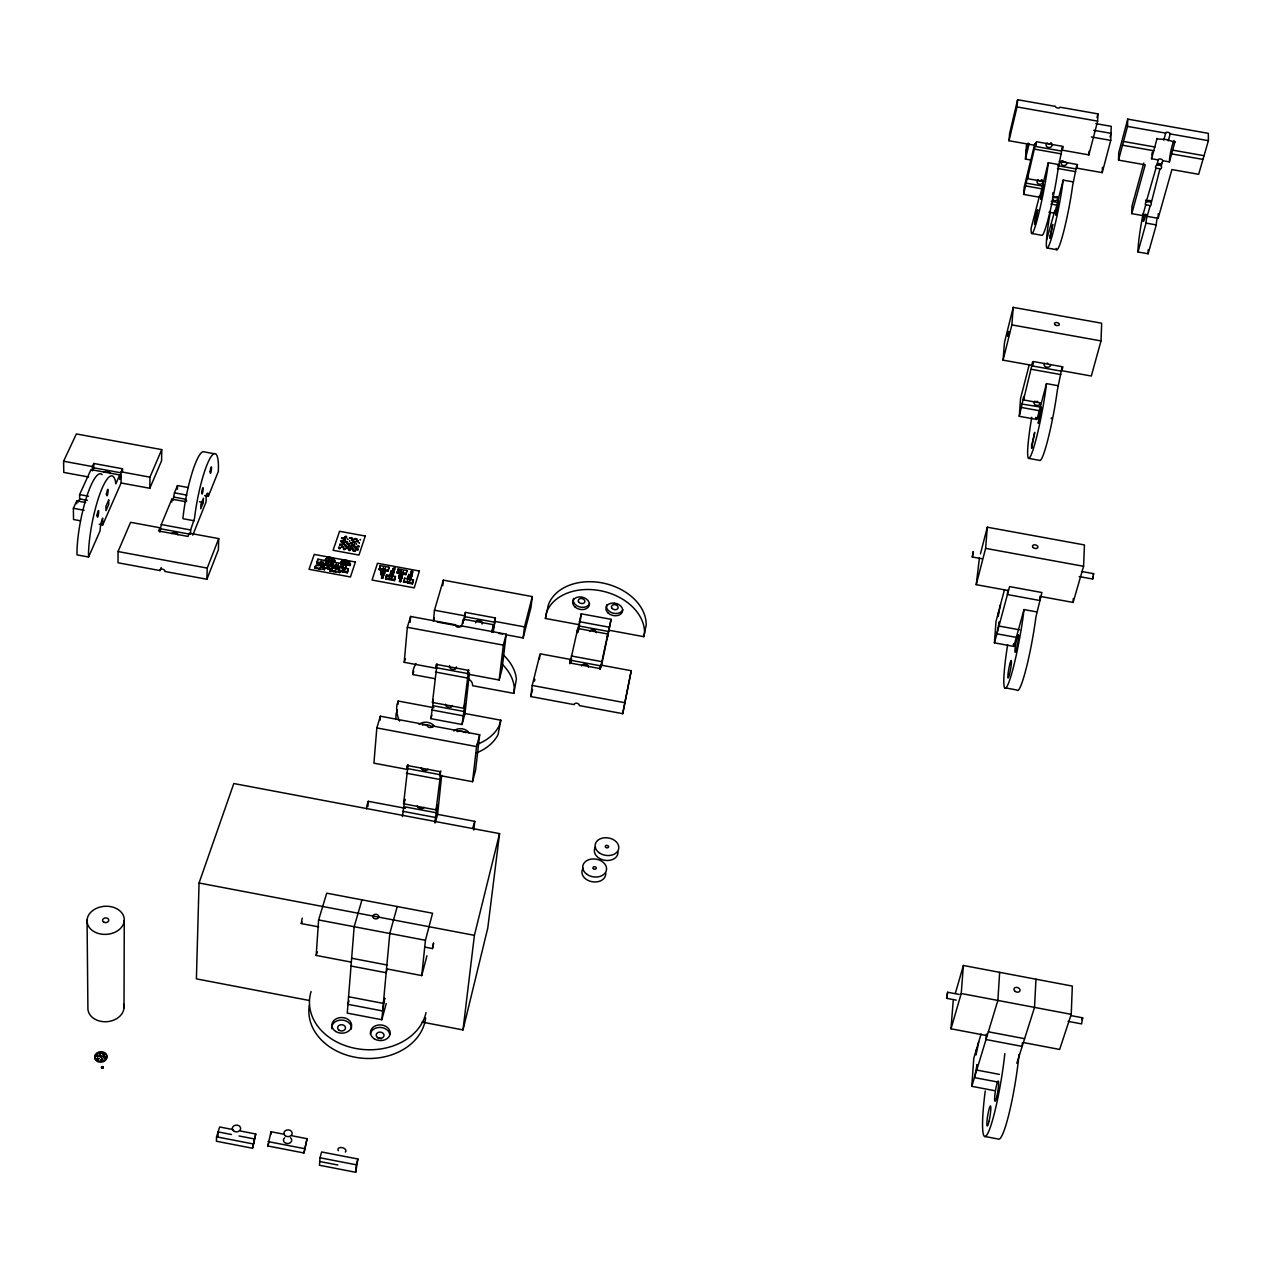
<?xml version="1.0" encoding="UTF-8"?>
<svg xmlns="http://www.w3.org/2000/svg" width="1272" height="1272" viewBox="0 0 1272 1272"><rect width="100%" height="100%" fill="white"/><g stroke="black" fill="none" stroke-linecap="round" stroke-linejoin="round"><path stroke-width="1.5" d="M118.042 551.555L118.026 562.78L159.97 570.572A2.544 1.813 20.9 0 1 162.466 569.156A2.544 1.813 20.9 0 1 164.915 571.478L206.923 579.269L218.387 549.774L218.736 538.613L189.321 533.175L188.018 536.418L158.587 530.965L159.938 527.753L130.571 522.315L118.042 551.555L207.225 568.091L218.736 538.613M78.228 502.09L79.659 498.926L79.611 494.57L90.948 469.622L119.775 474.933L119.759 479.274L121.126 476.189M99.216 524.255L102.698 524.907L121.11 482.994L121.126 471.848L122.494 468.764L93.746 463.469L92.347 466.538L92.379 470.894L93.778 467.81L93.746 463.469M122.494 471.658L122.494 468.764M124.004 1007.79L124.259 920.483A18.635 14.056 -3.6 0 0 97.117 908.049A18.635 14.056 -3.6 0 0 95.591 932.424A18.635 14.056 -3.6 0 0 124.259 920.483M401.332 573.243L400.521 578.076L401.364 572.972M410.506 575.818L410.935 574.054M401.634 573.879L402.715 574.244L400.648 581.702L399.503 581.495L400.394 576.216L400.632 577.329M121.11 482.994L149.826 488.273L149.937 477.143L161.735 449.62L76.368 433.943L63.6 461.243L63.775 472.421L88.611 477M1143.83 163.023L1131.969 206.207L1131.778 213.632L1142.765 215.588A2.242 1.224 14 0 1 1144.991 214.73A2.242 1.224 14 0 1 1147.153 216.367L1158.14 218.323L1158.204 213.76M159.938 527.753L159.875 532.109L161.274 524.541L171.847 499.117L186.046 501.725M161.735 449.62L161.592 460.718L149.826 488.273M171.799 502.011L171.847 499.117M173.071 500.309L174.455 492.836L177.476 485.57L188.065 487.51M177.412 489.275L177.476 485.57M204.633 495.603L208.354 496.287L218.339 471.419L218.466 465.727A49.195 8.777 -79.3 0 0 208.226 461.959A49.195 8.777 -79.3 0 0 194.536 518.26L190.625 529.963L190.514 534.304L161.21 528.882M314.613 568.25L314.629 567.869A5.024 3.641 18.4 0 1 319.574 565.436A5.024 3.641 18.4 0 1 324.36 569.458L314.613 568.25L314.884 567.105A5.024 3.641 18.4 0 1 319.829 564.673A5.024 3.641 18.4 0 1 324.614 568.695L324.344 570.047M203.313 502.52L203.425 498.179L200.897 504.475L200.785 508.8L203.313 502.52L199.45 501.804M323.724 566.628L324.281 564.275L333.089 565.913L332.58 568.314M1131.778 213.632L1145.213 164.835L1118.517 160.113L1118.74 152.783L1127.739 119.123L1208.321 133.337L1208.4 140.667L1204.043 155.693L1172.705 150.144L1174.978 141.542M206.923 579.269L207.225 568.091M422.129 1022.084L462.992 1029.923L487.764 928.083L499.562 833.621L233.81 783.536L199.052 882.991L196.397 978.868L309.255 1000.476M329.909 571.08L329.909 570.699A5.024 3.641 18.1 0 1 334.87 568.266A5.024 3.641 18.1 0 1 339.656 572.289L329.909 571.08L330.179 569.936A5.024 3.641 18.1 0 1 335.124 567.503A5.024 3.641 18.1 0 1 339.91 571.525L339.64 572.877M1157.043 138.378L1154.801 146.996L1123.51 141.462L1127.533 126.405L1127.739 119.123M1143.146 213.744A44.695 5.279 -78.8 0 0 1138.106 247.849L1137.979 251.967L1148.123 253.78L1148.234 249.662M1151.605 157.458L1151.558 158.746L1158.251 159.922A2.274 1.304 14.1 0 1 1159.937 158.936L1161.098 159.143A2.274 1.304 14.1 0 1 1162.703 160.717L1169.397 161.894L1169.429 160.622A12.164 1.479 -78.6 0 1 1174.024 140.572M1056.221 248.438A42.755 3.864 -79 0 0 1063.424 232.553A42.755 3.864 -79 0 0 1072.63 185.585L1076.748 165.36L1076.605 168.111L1102.22 172.642L1110.742 140.381L1111.235 126.341L1095.844 123.638M232.951 1129.568L219.659 1126.992L216.558 1136.85L216.399 1141.238L252.54 1148.25L255.751 1133.988L240.551 1131.047M217.957 1136.309L218.116 1131.921L231.425 1134.497M1101.011 340.912L1101.663 323.215L1013.212 307.363L1004.467 342.486L1003.067 360.135L1032.451 365.43L1033.452 361.55L1062.899 366.845L1061.866 370.724L1091.312 376.019L1101.011 340.912L1011.876 324.901L1013.212 307.363M1102.22 172.642L1102.427 167.332M1023.388 1042.547L1059.64 1049.448L1071.231 1014.341L1072.328 986.086L963.381 965.48L955.352 993.353M1040.782 596.504L1073.123 602.435L1083.585 566.294L1084.444 544.941L987.311 527.212L980.442 553.877M1158.14 218.323L1171.909 169.558L1198.653 174.296L1204.043 155.693M1097.641 121.142L1097.943 113.876L1059.989 107.198A2.274 1.193 12.5 0 1 1057.684 107.993A2.274 1.193 12.5 0 1 1055.522 106.403L1017.616 99.725L1009.618 133.496L1009.014 140.747L1035.615 145.453L1036.521 141.733L1063.169 146.439L1062.231 150.16L1088.88 154.882L1097.641 121.142L1017.028 106.928L1017.616 99.725M1073.123 602.435L1073.282 598.54M1088.88 154.882L1089.055 151.225M252.54 1148.25L255.751 1133.988M382.665 574.181L383.731 574.451L383.492 575.723L382.649 578.378L381.505 578.172C384.764 572.177 380.328 573.481 383.683 575.119C389.137 568.234 379.565 566.453 380.741 574.578L382.22 574.674L383.556 570.524M383.111 568.663L383.89 570.397M383.381 571.573L383.222 572.575L383.492 571.669M254.034 1143.305L254.257 1138.917L239.041 1135.96M1035.965 979.217L1034.534 1007.392L1016.821 1063.297M336.571 566.93L336.285 563.909M392.841 571.764L392.587 571.382M390.456 572.925L393.398 573.465L393.636 572.384L390.933 571.08C393.7 574.403 394.24 566.803 393.048 568.52C389.168 588.173 397.532 556.134 393.97 572.13L392.635 570.667M393.414 569.665L393.62 568.536L393.477 569.538M393.97 572.13L393.589 572.813M435.263 678.739L412.828 674.558L413.034 670.726A51.929 36.904 15.1 0 1 415.944 663.539M1169.397 161.894L1172.705 150.144M1022.37 1042.722L1022.179 1046.411L986.007 1039.526L986.372 1034.025M1028.46 458.333L1039.685 460.385A48.749 4.802 -79.4 0 0 1048.144 438.522A48.749 4.802 -79.4 0 0 1057.366 390.154L1062.056 367.258L1061.866 370.724M291.892 1135.769L307.077 1138.71L303.96 1152.973L267.82 1145.977L271 1131.73L284.292 1134.306M270.825 1134.656L271 1131.73M1039.924 596.298L1039.685 600.479L1007.424 594.549L1007.71 590.383M410.824 574.706L410.92 574.038M411.222 572.527L410.983 573.433L411.444 570.937L409.727 577.838L410.872 578.045L412.716 571.192L411.921 575.437L410.379 574.674M1031.942 233.523L1042.118 235.336A44.488 3.752 -79 0 0 1049.813 212.456A44.488 3.752 -79 0 0 1058.161 168.397L1062.406 147.314L1062.231 150.16M1151.558 158.746L1154.801 146.996M322.706 564.307C324.074 562.176 318.89 561.222 319.781 563.766L316.839 563.226L317.921 559.187L326.729 560.809L325.648 564.848L322.706 564.307L321.721 567.217M317.921 559.187L316.839 563.226M319.956 562.335L319.701 563.417L322.643 563.957L322.897 562.876M411.921 575.437L411.556 576.137M1048.939 212.17L1054.726 213.203L1054.901 210.421L1046.522 240.122M321.737 566.565L322.675 563.528L319.733 562.987L318.827 565.595M325.648 564.848L326.729 560.809M327.302 564.927L328.701 560.475L331.642 561.016L330.084 566.469L330.163 565.356L327.19 565.245M328.701 560.475L327.143 565.929M330.243 565.468L331.642 561.016M999.649 972.349L997.868 1000.444L971.808 1086.32L994.275 1090.613M335.22 565.15L335.029 566.581L332.103 566.04L333.169 562.001L341.977 563.639L340.912 567.678L337.97 567.137L338.161 565.706L335.108 565.484M333.169 562.001L332.103 566.04M334.965 566.231L337.907 566.787L335.188 565.579M337.016 569.395L337.939 566.358M1041.323 403.145L1023.531 399.933L1032.689 361.964L1032.451 365.43M1004.483 589.747L996.008 621.42L994.434 642.837L1013.848 646.415L1014.023 643.616M338.479 571.144L347.304 572.782L348.369 568.727L339.545 567.105L339.036 569.506M340.912 567.678L341.977 563.639M345.428 568.187L342.486 567.646M351.342 962.141L316.187 955.431L318.604 919.942L326.729 893.167L432.56 913.248L425.436 940.278L421.748 975.576L386.529 968.851M342.406 568.743L343.472 564.704L346.382 565.674L343.472 564.704M343.663 564.482L343.949 563.289L346.89 563.846L345.348 569.3L346.413 565.245M343.949 563.289L342.899 567.296M303.96 1152.973L307.077 1138.71M346.604 565.022L346.89 563.846M347.304 572.782L348.369 568.727M382.824 569.713L383.365 567.551M976.419 1049.511L976.037 1054.933L978.693 1041.975M1057.875 385.67L1046.474 383.619L1036.998 419.506L1019.285 416.31L1023.769 396.451L1023.531 399.933M1118.517 160.113L1123.51 141.462M971.808 1086.32L973.78 1058.256L981.094 1033.977M1019.285 416.31L1020.542 398.486L1029.175 364.953M998.425 612.404L998.123 616.538L1000.492 604.645M1043.612 181.514L1027.49 178.652L1035.821 142.623L1035.615 145.453M320.019 1157.774L319.463 1165.247L355.683 1172.275L357.893 1158.999L321.641 1151.971L320.019 1157.774L356.335 1164.818L355.683 1172.275M381.505 578.172L382.236 573.704L382.013 574.721M382.649 578.378C383.842 574.07 384.176 569.427 383.985 569.824M1027.49 178.652L1027.712 175.806L1023.642 194.425L1039.685 197.287L1048.303 162.721L1058.622 164.549M332.024 569.951L327.858 569.188L326.888 567.853M987.183 1035.662L950.995 1028.794L961.235 993.496L963.381 965.48M1030.892 160.018L1025.423 159.048L1026.488 145.024M1023.642 194.425L1024.198 187.079L1034.756 143.816M104.797 1054.043L104.352 1055.029M408.423 582.433L407.263 581.94M98.898 1058.717L97.435 1059.799L97.308 1058.161M100.87 1053.28L100.186 1054.377M101.378 1067.081C101.696 1070.579 104.924 1065.697 102.062 1066.699M342.645 571.923L342.709 569.156M382.141 570.222L379.199 569.681L380.233 565.643L389.025 567.264L388.008 571.303L385.066 570.762M380.233 565.643L379.724 568.043M380.741 574.578L381.075 572.718L384.224 572.607L381.282 572.066L384.224 572.607M385.273 569.331L385.019 570.413L382.125 569.443L385.066 569.983L384.764 570.937M950.995 1028.794L953.205 1000.778M97.912 1056.078L97.753 1055.235M382.331 568.791L382.093 569.872M385.591 578.951L386.609 574.896L395.433 576.518L394.415 580.588L385.591 578.951L386.052 577.329M386.1 577.313L386.609 574.896M367.894 806.543L368.308 801.312L405.402 808.292M1008.489 590.574L976.228 584.659L985.609 548.375L987.311 527.212M388.008 571.303L389.025 567.264M406.77 769.337L407.12 765.474L440.033 771.643L439.635 775.523L472.548 781.692L475.649 769.862L479.671 734.787L432.75 725.994A2.814 2.003 5.1 0 1 429.427 727.441A2.814 2.003 5.1 0 1 427.233 724.976L380.376 716.2L376.83 727.918L373.92 763.168L406.77 769.337L408.089 764.758L403.574 803.777L436.073 809.898L437.33 805.287L434.754 822.698M389.407 576.2L392.364 576.741L389.55 575.437M390.838 572.177L389.471 576.534L386.513 575.993M390.933 571.08L390.663 572.273L393.779 572.718L392.412 577.091L392.889 574.721M380.058 720.143L380.376 716.2M409.727 577.838L411.476 572.384M976.228 584.659L979.456 557.692M394.415 580.588L395.433 576.518M400.283 577.091L398.724 577.901L400.092 573.545L397.15 573.004L398.168 568.966L406.961 570.587L406.865 571.685M397.15 573.004L398.168 568.966M468.589 678.962A9.524 6.758 15.1 0 1 472.612 685.703L513.793 693.367L514.285 687.484A51.929 36.904 15.1 0 0 502.106 664.095M398.724 577.901L399.058 576.041L402.206 575.93L399.265 575.389L402.206 575.93M400.028 578.013L401.666 578.442L403.224 572.654L400.283 572.114L400.044 573.195L403.017 573.306L402.715 574.244M403.59 582.274L403.685 581.177L412.526 582.815L413.432 579.857L404.607 578.219L403.59 582.274L407.946 582.449M404.512 579.317L404.607 578.219M403.017 574.085L405.959 574.626L406.054 573.529L403.224 572.654M407.612 578.871L408.9 574.388L410.697 575.167M408.9 574.388L407.453 579.873M397.913 704.513L398.216 701.047L433.959 707.725M410.872 578.045L410.395 580.414L411.731 576.041L408.614 575.58M411.365 576.788L408.423 576.248L411.365 576.788L411.603 575.707L408.662 575.167M404.21 662.315L407.326 627.303L410.618 616.459L455.726 624.822A2.719 1.86 5.7 0 0 457.872 627.128A2.719 1.86 5.7 0 0 461.036 625.808L506.224 634.187L502.058 669.04L499.18 679.995L467.508 674.096L467.921 670.264L436.232 664.366L435.851 668.213L404.21 662.315L405.307 658.689M407.755 583.053L412.43 583.912L412.526 582.815M413.432 579.857L412.43 583.912M410.093 622.326L410.618 616.459M361.964 899.861L354.173 926.716L347.256 1013.116L381.839 1019.731L389.789 933.489L397.246 906.554M402.381 816.592L404.878 799.182L403.574 803.777M506.288 634.808L523.126 637.94L530.933 607.603L532.316 596.6L443.34 580.143L434.468 610.21L433.402 621.293L434.388 617.922M442.783 585.661L443.34 580.143M469.448 672.856L464.995 713.513L462.022 724.499L430.858 718.664L433.307 701.937M462.022 724.499L464.948 704.02L463.787 708.281L432.464 702.446L437.059 663.952L435.851 668.213M325.25 560.952L325.314 560.38A5.008 3.641 18.3 0 1 330.481 558.185A5.008 3.641 18.3 0 1 334.981 562.383L325.25 560.952L325.568 559.616A5.008 3.641 18.3 0 1 330.736 557.438A5.008 3.641 18.3 0 1 335.252 561.62L334.949 562.749M436.073 809.898L440.51 774.775L407.724 768.622M435.31 822.809L437.6 814.366L441.67 775.411M320.48 563.178L321.037 561.095M340.499 563.782L340.801 562.447A5.008 3.641 18 0 1 345.984 560.252A5.008 3.641 18 0 1 350.484 564.434L350.197 565.563L340.499 563.782L340.753 563.019M463.04 623.471L463.501 619.162L493.552 624.727L493.059 629.036L494.888 622.247L495.38 617.938L465.409 612.389L464.01 620.084L465.409 612.389M350.197 565.563L350.229 565.197A5.008 3.641 18 0 0 345.73 561.016A5.008 3.641 18 0 0 340.546 563.194M392.778 571.43L391.744 574.499M409.6 576.852L410.061 575.962L410.252 576.916M401.364 574.896L401.109 575.135M463.787 708.281L468.668 669.835L467.508 674.096M994.434 642.837L1009.571 586.599L1041.895 592.529L1035.917 617.063A53.408 5.613 -79.8 0 1 1025.82 669.835A53.408 5.613 -79.8 0 1 1016.9 690.012L1004.61 687.739M472.548 781.692L476.555 746.585L479.671 734.787M493.202 632.391L495.38 617.938M473.772 830.044L474.774 821.362L437.6 814.366M1046.474 383.619L1045.95 388.103A48.733 4.611 -79.4 0 1 1030.606 456.076A48.733 4.611 -79.4 0 1 1031.751 417.28M1036.489 611.864L1023.992 609.574L1023.388 614.758A53.392 5.374 -79.8 0 1 1007.249 686.037A53.392 5.374 -79.8 0 1 1007.647 644.745M1073.059 181.864L1063.138 180.115L1062.708 183.836A42.755 3.705 -79 0 1 1052.405 234.97A42.755 3.705 -79 0 1 1046.347 242.682L1046.792 236.21A42.755 3.705 -79 0 1 1050.243 212.567M499.18 679.995L503.33 645.127L506.224 634.187M329.496 559.298C326.856 559.823 330.322 557.025 328.224 559.918M462.992 1029.923L474.408 935.333L499.562 833.621M464.995 713.513L500.818 720.206L498.052 734.612A52.677 37.492 5.5 0 1 476.125 753.04M1048.303 162.721L1047.826 166.568A44.472 3.593 -79.1 0 1 1037.173 219.818A44.472 3.593 -79.1 0 1 1031.147 228.101L1039.478 195.983M523.126 637.94L524.509 626.889L532.316 596.6M344.283 562.828C346.064 560.602 341.707 562.367 343.488 561.445M344.744 562.129L343.885 562.876L343.106 561.938M347.892 562.78L346.588 562.113L347.431 563.258M433.625 943.331L433.291 945.366M570.444 659.437L569.618 662.935L600.034 668.579L600.829 665.081L631.23 670.726L622.708 713.672L579.269 705.578A2.592 1.844 13 0 0 576.979 703.257A2.592 1.844 13 0 0 574.165 704.624L530.79 696.547L532.221 685.465L540.091 653.808L570.444 659.437L569.84 663.745L577.774 628.463L607.793 634.013L607.157 638.306L611.101 619.321L581.24 613.804L577.17 632.756L577.774 628.463M539.376 659.325L539.853 655.652M336.826 566.915L336.539 566.088M328.16 566.755L328.415 566.008M579.952 622.962L581.24 613.804M400.728 577.202L398.82 576.804M600.829 665.081L600.177 669.374L607.793 634.013M601.322 666.56L611.101 619.321M1092.807 576.518L1092.712 579.03L1093.634 573.672L1082.043 571.557M400.426 578.188L400.807 576.868M402.811 572.686L403.256 571.223M622.708 713.672L631.23 670.726M1053.025 192.533L1052.596 194.791M579.698 624.806L545.418 618.462L546.404 612.691A50.467 36.84 13 0 1 601.386 590.908A50.467 36.84 13 0 1 644.522 632.947L643.775 636.668L609.447 630.308M534.478 681.204L534.86 679.28M382.475 573.783L383.619 570.715M326.952 567.503L327.381 566.167M328.907 567.869L329.4 566.692M344.187 570.699L344.617 569.363M382.713 574.038L382.459 574.896M643.775 636.668L646.176 625.077A50.308 36.824 13 0 0 603.182 583.101A50.308 36.824 13 0 0 548.359 604.884L545.418 618.462M336.046 564.991L335.729 566.072M407.374 581.256L407.74 580.127M409.33 581.622L409.727 580.588M1051.228 418.615L1051.403 417.804M389.375 577.933L389.773 576.9M391.331 578.283L391.712 577.17M400.919 571.987L401.3 570.858M400.378 577.536L400.378 576.788M384.939 569.029L385.321 567.916M337.843 565.388L338.241 564.275M322.579 562.574L322.993 561.461M1081.868 1019.81L1082.647 1017.823L1081.613 1023.912L1068.098 1021.352M570.699 662.871L571.605 659.055M577.901 632.407L579.237 626.698M1009.014 140.747L1017.028 106.928M410.761 574.928L410.284 575.58M1025.947 152.02L1028.11 143.084M1025.423 159.048L1029.112 143.831M318.572 568.982L319.749 568.202L320.385 569.315M379.692 568.028L379.199 569.681M432.973 946.893L432.464 948.562L424.753 947.083M323.199 568.314L327.62 568.393M332.437 559.394L331.658 559.887L332.628 559.585M333.868 571.812L335.077 570.54L335.665 572.146M334.123 571.048L335.108 570.222M530.79 696.547L532.555 689.456M1003.067 360.135L1011.876 324.901M1054.726 213.203L1063.138 180.115M513.793 693.367L516.4 679.216A51.77 36.888 15.1 0 0 502.981 654.619M321.053 563.846L321.244 563.321M1076.605 168.111L1077.511 164.549L1059.21 161.306M1142.765 215.588L1145.738 204.856L1148.823 205.253L1150.095 205.873L1147.153 216.367M1145.69 205.094L1145.452 204.665A3.021 2.48 -2 0 1 1146.12 202.232L1155.946 168.19L1159.969 168.779L1151.208 203.138A3.021 2.48 -2 0 1 1150.54 205.571L1150.095 205.873M1096.973 117.644L1097.943 113.876M421.748 975.576L426.947 955.765M1110.043 136.931L1110.997 133.337L1093.713 130.285M1157.027 138.934L1165.963 139.475L1174.962 142.098M356.335 1164.818L357.893 1158.999M1146.565 201.93L1149.029 200.245L1150.969 202.709M1155.882 168.413L1155.644 167.984A3.053 2.528 -2.8 0 1 1156.328 165.503L1159.269 163.5L1161.479 166.409A3.053 2.528 -2.8 0 1 1160.78 168.89L1160.334 169.192M491.564 632.073L493.552 624.727M381.839 1019.731L386.227 1003.56M387.133 969.216L386.163 972.73L351.024 966.02M439.635 775.523L440.907 770.912M1013.848 646.415L1023.992 609.574M1156.789 165.201L1158.251 159.922M1163.753 140.111L1165.693 133.131A2.29 1.193 13.7 0 1 1167.95 132.32A2.29 1.193 13.7 0 1 1170.192 133.926L1208.4 140.667M1161.241 165.98L1162.703 160.717M1168.237 140.906L1170.192 133.926M1137.979 251.967L1146.04 223.109A8.189 0.97 -78.8 0 1 1147.026 215.858M433.386 943.093L432.464 948.562M301.973 921.946L301.337 923.583L318.7 926.891M401.714 577.774L400.648 581.702M463.501 619.162L461.434 626.492L437.139 621.992M1148.123 253.78L1156.28 224.921A8.189 1.002 -78.8 0 1 1157.266 217.671M432.464 702.446L433.275 699.6M348.957 1000.81L347.956 1004.323L382.634 1010.954L384.78 998.123L383.333 1003.401L348.56 996.739M430.858 718.664L431.892 715.023M412.828 674.558L413.798 671.282M267.82 1145.977L268.79 1142.685M472.93 827.563L474.774 821.362M500.818 720.206L499.085 725.962A52.82 37.476 5.5 0 1 477.111 744.39M316.187 955.431L317.269 951.869M408.248 583.101L409.171 582.671M410.49 579.301L407.438 579.094M405.959 574.626L406.961 570.587M399.265 575.389L400.076 572.766M400.283 572.114L397.246 571.891M399.503 581.495L400.33 578.84M381.282 572.066L382.125 569.443M1093.236 574.578L1093.634 573.672M338.161 565.706L337.907 566.787M339.545 567.105L338.559 570.047L347.383 571.669M333.089 565.913L332.087 568.838L323.263 567.217L324.281 564.275M334.107 568.425L334.997 565.802M335.919 571.382L335.585 570.317M397.452 709.728L396.196 713.417A52.677 37.492 5.5 0 0 395.974 719.316M368.308 801.312L366.956 805.287A54.855 40.37 4.8 0 0 366.638 808.801M328.653 566.851L328.701 565.802M302.211 918.13L301.257 923.536M398.216 701.047L396.959 704.736A52.82 37.476 5.5 0 0 399.583 721.081M329.21 561.683L329.464 560.936L325.521 560.205M319.988 568.441L320.321 567.487M192.772 535.146L206.064 501.995L206.255 495.221A9.015 1.606 -79.3 0 1 208.354 496.287M159.97 570.572L161.226 567.519M103.843 1056.905L104.558 1058.272L105.719 1056.937M105.671 1057.795L105.433 1056.587L103.986 1056.968M100.854 1053.502L99.009 1053.852M104.622 1053.9L103.207 1053.486L102.809 1054.679M102.809 1054.424L104.113 1055.14L104.622 1053.645M95.909 1055.84L96.831 1054.917L97.928 1055.871M102.157 474.679A49.926 10.764 -79 0 0 86.894 496.112A49.926 10.764 -79 0 0 76.988 551.158L77.067 554.894L88.563 557.025L100.106 530.774A9.158 1.94 -79 0 1 102.666 518.07L102.698 524.907M119.775 474.933L115.816 483.885L115.37 480.832A49.942 10.574 -79 0 0 100.186 493.123A49.942 10.574 -79 0 0 88.499 553.288L88.563 557.025M80.47 520.789L73.522 519.501L73.379 508.291L76.749 500.882L85.669 502.52M1041.116 407.358L1038.254 423.322L1041.355 407.199L1021.813 404.019M956.242 1000.142L946.591 998.313L947.656 992.24L959.231 994.434M329.48 559.457L328.637 560.046M332.549 560.316L331.133 559.712L332.564 559.791M347.797 563.146L346.477 562.24M329.4 562.876L330.179 561.683M972.317 556.993L973.271 551.65L972.317 556.993L982.048 558.774M329.241 561.524L333.884 561.747M1051.022 143.02L1049.289 144.213L1047.269 143.195M103.159 1067.971L103.239 1066.731M103.986 1056.73L104.081 1057.859L105.528 1057.732M102.587 1060.323L101.744 1058.765L100.965 1060.307M1056.634 196.651L1054.631 197.494L1053.264 196.524M1041.688 180.067L1039.606 180.958L1038.175 179.94M1065.157 161.878L1063.535 162.323L1061.882 160.829M97.674 1056.205L95.893 1056.062L97.578 1055.331M103 1053.884L104.225 1053.645M97.117 1058.558L98.85 1058.511L97.435 1059.544M357.321 541.284C359.722 541.427 355.429 538.867 357.448 541.443M360.31 539.646C360.628 540.664 359.976 539.217 360.485 539.503M353.298 545.004C356.907 546.451 349.641 546.07 353.648 544.877M356.462 544.003C356.192 543.287 356.24 545.322 356.494 543.875M359.245 542.842C359.197 542.158 359.276 544.082 359.388 542.683M352.217 548.216C355.19 550.172 349.291 548.407 352.28 548.375M352.424 548.852C354.729 547.771 349.832 547.787 352.249 548.868M355.286 547.23C357.877 548.534 352.439 547.707 355.333 547.04M347.606 539.36C347.924 538.215 347.638 539.98 347.844 539.376M346.763 542.222C349.132 543.748 343.981 542.333 346.572 542.206M346.731 542.715C343.265 541.172 350.229 541.777 346.525 542.683M349.752 541.045C349.339 542.015 349.689 540.648 349.625 540.886M345.475 545.275C348.639 547.103 342.406 545.64 345.491 545.418M345.443 545.752C342.836 544.702 348.401 545.02 345.65 545.752M347.987 544.034L348.544 545.386L349.053 544.066M346.525 562.335L347.812 562.622M102.062 1066.445L101.537 1067.939M102.953 1067.86L101.712 1067.844M99.28 1052.977L100.297 1052.644A6.137 4.834 -5.4 0 1 101.919 1052.564M97.483 1056.364L95.893 1055.808M104.193 1056.825L105.608 1057M344.044 561.238L344.203 562.208L343.615 561.62M344.744 564.084L345.825 564.18M104.765 1057.159L96.911 1055.712M317.746 565.388L318.557 565.42M332.374 560.395L331.261 560.046M104.113 1054.886L102.921 1054.615M97.547 1058.304L98.85 1058.765M1037.761 401.38L1036.887 401.411M1047.794 363.188L1046.92 363.236M321.196 565.945L322.198 566.66M321.116 566.151L322.325 566.597M336.492 568.775L337.557 569.268M336.428 568.982L337.239 569.188M344.171 562.653L343.154 562.097M1127.533 126.405L1165.693 133.131M1091.376 136.963L1110.742 140.381M1122.508 145.215L1153.768 150.732M1171.655 153.896L1202.962 159.413M1157.631 163.531L1161.416 164.199M1034.915 146.328L1061.468 151.034M1034.708 149.174L1061.309 153.88M1057.589 165.678L1075.826 168.906M1057.414 168.429L1075.683 171.672M1025.932 183.089L1042.833 186.094M1025.709 185.951L1041.8 188.812M1052.755 197.081L1058.574 198.098M1051.228 201.294L1059.019 202.677M1050.99 204.061L1056.793 205.094M1146.04 223.109L1156.28 224.921M1047.206 247.992L1057 249.741M1031.687 365.827L1061.023 371.106M1031.449 369.293L1060.832 374.588M1021.559 407.501L1039.319 410.713M985.609 548.375L1083.585 566.294M1079.181 576.566L1092.712 579.03M214.221 453.722L203.011 451.655A49.179 8.968 -79.3 0 0 183.152 516.162L182.93 518.69L194.314 520.805M1019.619 629.831L998.949 626.031L999.251 621.849L996.851 633.806L1017.473 637.606M63.6 461.243L92.347 466.538M121.126 471.848L149.937 477.143M93.778 467.81L120.57 472.755M174.455 492.836L186.841 495.126M174.375 497.177L185.951 499.308M79.611 494.57L88.515 496.207M79.659 498.926L87.418 500.357M73.379 508.291L84.111 510.279M161.274 524.541L190.625 529.963M393.652 569.268L394.797 569.49M398.072 570.063L400.839 570.572M411.587 572.591L412.732 572.798M379.295 568.584L388.103 570.206M346.493 564.084L350.452 564.816M328.446 561.238L331.388 561.779M343.694 564.053L346.636 564.593M380.837 573.481L382.634 573.815M389.661 575.103L392.603 575.66M407.644 578.442L410.586 578.983M316.903 562.113L325.712 563.75M332.167 564.943L340.991 566.565M327.333 564.498L330.275 565.038M342.597 567.312L345.539 567.869M327.111 565.15L330.052 565.69M342.375 567.964L345.316 568.52M382.347 575.516L383.492 575.723M385.67 577.838L394.511 579.476M314.884 567.487L318.27 568.123M330.163 570.317L333.55 570.937M579.38 621.674L609.32 627.223M578.776 625.967L608.684 631.5M434.468 610.21L464.455 615.759M494.474 621.324L524.509 626.889M464.964 616.697L494.888 622.247M498.815 633.424L502.551 634.124M571.271 655.97L601.608 661.599M407.326 627.303L503.33 645.127M570.667 660.263L600.972 665.892M532.221 685.465L624.457 702.637M436.693 667.8L468.255 673.667M435.469 672.045L467.078 677.944M432.925 705.69L464.121 711.509M431.717 709.951L462.96 715.786M376.83 727.918L476.555 746.585M406.404 773.201L439.238 779.37M404.178 806.734L436.55 812.824M402.874 811.329L435.294 817.435M961.235 993.496L1071.231 1014.341M1071.072 1015.628L1082.647 1017.823M988.344 1031.799L1024.612 1038.683M199.052 882.991L474.408 935.333M318.604 919.942L425.436 940.278M999.347 1074.363L976.737 1070.054L977.119 1064.553L974.463 1077.591L996.994 1081.884M351.644 958.245L386.879 964.971M984.798 1136.453L998.615 1139.108A60.674 7.409 -80.9 0 0 1019.063 1054.456M268.058 1141.588L304.262 1148.6M216.558 1136.85L252.762 1143.862M319.749 1161.511L337.875 1165.025M101.363 1060.307L102.38 1060.466L102.65 1059.083M102.476 1059.178L100.838 1060.117M947.656 992.24L946.591 998.313M76.749 500.882L76.781 503.792M87.068 920.022L87.895 1007.472A18.11 14.04 -4.6 0 0 107.373 1021.654A18.11 14.04 -4.6 0 0 123.607 1004.149M171.625 533.683A3.371 2.226 0.7 0 1 175.425 532.666A3.371 2.226 0.7 0 1 177.921 534.844M184.663 501.868A3.339 2.178 1.1 0 1 186.682 500.882M103.906 472.437A3.323 2.131 -0.1 0 1 107.675 471.483A3.323 2.131 -0.1 0 1 110.076 473.582M1066.715 162.339A2.91 2.417 0.1 0 1 1064.855 165.392A2.91 2.417 0.1 0 1 1061.198 163.85A2.91 2.417 0.1 0 1 1063.058 160.781M1056.953 196.556A2.878 2.385 0.8 0 1 1056.603 200.324A2.878 2.385 0.8 0 1 1052.31 199.052M1052.469 197.239A2.878 2.385 0.8 0 1 1053.455 196.333M1051.117 143.084A3.021 2.528 0.4 0 1 1051.356 146.662A3.021 2.528 0.4 0 1 1047.094 146.852A3.021 2.528 0.4 0 1 1046.856 143.275M1042.817 181.022A2.989 2.48 1.1 0 1 1039.367 184.217A2.989 2.48 1.1 0 1 1037.745 180.115M1041.959 179.94A2.989 2.48 1.1 0 1 1042.468 180.433M1145.69 214.125A7.378 0.859 -78.8 0 1 1143.401 221.423A7.378 0.859 -78.8 0 1 1143.91 214.268M1151.844 155.041A12.164 1.399 -78.7 0 1 1152.257 152.211M1161.574 163.214A3.037 2.528 -2.9 0 1 1156.534 164.565M1151.065 200.499A3.005 2.48 -2.1 0 1 1145.531 200.117M1036.759 417.613A8.936 0.843 -79.4 0 1 1035.742 417.423M1050.688 364.507A3.339 2.639 2.4 0 1 1046.681 367.179A3.339 2.639 2.4 0 1 1044.392 363.379M1040.591 402.779A3.291 2.592 2.9 0 1 1036.235 405.291A3.291 2.592 2.9 0 1 1034.836 401.093M589.588 603.596A8.459 6.217 13.4 0 1 579.285 606.823A8.459 6.217 13.4 0 1 573.529 598.444M616.554 604.12A3.371 2.48 12.7 0 1 614.074 603.405M622.835 609.749A8.459 6.217 12.7 0 1 612.452 612.961A8.459 6.217 12.7 0 1 606.776 604.598M589.62 631.5A3.387 2.321 8.3 0 1 593.468 629.863A3.387 2.321 8.3 0 1 596.266 632.74M581.638 665.94A3.434 2.385 8.2 0 1 585.549 664.238A3.434 2.385 8.2 0 1 588.38 667.196M475.601 622.851A3.403 2.337 6.1 0 1 479.608 620.593A3.403 2.337 6.1 0 1 482.04 624.043M457.093 731.543A8.872 6.344 5.7 0 1 465.87 732.624M453.802 730.971A8.872 6.344 5.8 0 1 469.05 732.831M422.431 725.072A8.872 6.344 5 0 1 432.877 727.361M419.092 724.484A8.872 6.344 5 0 1 434.324 726.344M452.387 705.499A3.546 2.496 15.2 0 1 448.65 707.343A3.546 2.496 15.2 0 1 445.438 704.211M456.33 666.862A3.578 2.56 15.4 0 1 452.594 669.454A3.578 2.56 15.4 0 1 449.541 665.606M424.148 807.322A3.673 2.512 15.1 0 1 420.491 808.531A3.673 2.512 15.1 0 1 417.184 806.003M427.948 769.163A3.721 2.576 15.3 0 1 424.244 770.403A3.721 2.576 15.3 0 1 420.905 767.843M617.953 851.747A11.909 8.825 9.4 0 1 603.977 860.158A11.909 8.825 9.4 0 1 595.503 846.945M605.742 873.101A12.005 8.968 9.2 0 1 591.607 881.639A12.005 8.968 9.2 0 1 583.133 868.235M1013.641 643.823A9.794 0.986 -79.8 0 1 1013.212 644.856M1004.848 1053.629A60.659 7.123 -80.8 0 1 987.756 1133.479A60.659 7.123 -80.8 0 1 985.244 1090.978M338.368 1150.715A4.102 2.48 14.6 0 1 339.513 1147.726A4.102 2.48 14.6 0 1 344.68 1148.727A4.102 2.48 14.6 0 1 345.316 1152.05M290.429 1137.693A4.134 3.387 -0.3 0 1 290.588 1142.479A4.134 3.387 -0.3 0 1 284.753 1142.622A4.134 3.387 -0.3 0 1 284.594 1137.836M103.445 1052.898A6.137 4.834 -5.4 0 1 106.117 1059.608A6.137 4.834 -5.4 0 1 97.292 1061.436A6.137 4.834 -5.4 0 1 96.163 1054.393M97.34 1053.502A6.137 4.834 -5.4 0 1 98.771 1052.882M425.659 1017.918A58.56 46.142 3 0 1 360.898 1058.081A58.56 46.142 3 0 1 309.319 1005.341M426.009 1012.623A58.735 46.142 3.1 0 1 356.24 1048.557A58.735 46.142 3.1 0 1 311.099 991.524M378.325 1038.445A3.943 3.132 3.3 0 1 381.314 1038.699M370.311 1034.057A9.874 7.839 3.4 0 1 380.01 1027.41A9.874 7.839 3.4 0 1 389.852 1034.359M331.769 1028.714A9.874 7.823 2.2 0 1 341.564 1020.033A9.874 7.823 2.2 0 1 351.342 1029M96.958 515.383C98.135 523.174 100.154 501.216 96.958 515.383M1008.632 331.515L1007.71 336.19L1008.632 331.515M106.403 494.077C107.675 501.693 109.471 480.212 106.403 494.077M201.612 492.344C202.502 499.864 204.49 478.654 201.612 492.344M210.039 471.562C210.882 479.083 212.869 458 210.039 471.562M328.224 561.89L331.133 562.86L328.224 561.89M382.888 572.177L383.222 570.889L382.888 572.177M1055.871 213.267L1055.935 215.286L1058.638 201.151L1055.871 213.267M1049.988 236.354L1050.052 238.389L1052.739 224.365L1049.988 236.354M392.984 569.792L393.302 568.489L392.984 569.792M1031.608 445.598L1031.64 448.332L1034.708 432.353L1031.608 445.598M1040.814 197.271L1040.846 199.338L1043.66 184.647L1040.814 197.271M1037.745 209.832C1032.419 240.519 1034.693 214.411 1037.745 209.832M343.551 568.966L344.076 568.155L343.71 569.045M358.243 549.711L356.08 549.647L358.243 549.711M358.275 549.218L356.128 549.154L358.275 549.218M359.308 546.499C356.208 549.107 357.114 543.526 359.308 546.499M354.268 546.912C355.778 549.838 357.337 544.925 354.268 546.912M354.49 545.116L352.344 545.052L354.49 545.116M355.556 541.904C354.84 545.147 351.788 540.425 355.381 542.031C353.25 544.193 353.234 539.344 355.556 541.904M356.621 538.724L354.475 538.66L356.621 538.724M356.367 540.998C357.877 543.907 359.42 539.01 356.367 540.998M356.589 539.201L354.443 539.137L356.589 539.201M355.317 550.379L353.155 550.315L355.317 550.379M355.27 550.871L353.123 550.808L355.27 550.871M350.452 543.303C351.947 546.213 353.521 541.316 350.452 543.303M351.788 537.817L349.641 537.754L351.788 537.817M351.517 540.107C353.028 543.017 354.586 538.12 351.517 540.107C355.19 541.936 352.312 537.134 351.676 540.171M351.756 538.31L349.609 538.247L351.756 538.31M350.452 549.472C349.721 552.732 346.668 547.978 350.261 549.599C348.067 551.794 348.162 546.896 350.452 549.472M351.485 546.753L349.339 546.69L351.485 546.753M351.517 546.26L349.371 546.197L351.517 546.26M352.598 543.065L350.452 543.001L352.598 543.065M345.555 549.075C342.2 551.507 343.631 546.213 345.555 549.075M346.397 547.66C347.908 550.585 349.482 545.672 346.397 547.66M346.429 547.167C347.94 550.092 349.514 545.179 346.429 547.167M347.526 543.971C349.021 546.865 350.563 542.015 347.526 543.971M341.818 544.48L339.656 544.4L341.818 544.48M341.548 546.769C344.187 549.822 344.076 544.511 341.548 546.769M341.786 544.957L339.624 544.893L341.786 544.957M342.899 541.268L340.753 541.204L342.899 541.268M342.629 543.557C344.14 546.467 345.698 541.57 342.629 543.557M342.661 543.065C344.171 545.974 345.73 541.077 342.661 543.065M342.868 541.761C340.435 544.241 340.642 539.137 342.868 541.761M343.949 538.565L341.802 538.501L343.949 538.565M343.981 538.072L341.834 538.008L343.981 538.072M343.726 540.362C345.221 543.271 346.779 538.374 343.726 540.362M343.758 539.869C345.253 542.778 346.811 537.881 343.758 539.869M344.839 536.689C346.302 539.582 347.94 534.701 344.839 536.689M344.807 537.166C346.302 540.075 347.86 535.194 344.807 537.166M338.606 547.437L340.689 547.866L338.702 547.262M338.575 547.93C340.069 550.84 341.643 545.927 338.575 547.93M101.999 1068.019L102.682 1067.224L101.999 1068.019M98.294 1059.051L97.483 1059.147L98.294 1059.051M99.454 1053.55L100.265 1053.613L99.454 1053.55M99.757 1056.253C101.188 1059.703 103.032 1053.693 99.757 1056.253M101.426 1059.735L101.458 1059.671M103.382 1054.313L104.177 1054.377L103.382 1054.313M96.513 1055.887L97.324 1055.951L96.513 1055.887M419.378 571.017L414.243 587.855L372.06 580.048L377.482 563.273L419.378 571.017M355.413 562.017L350.452 576.963L309.017 569.3L314.232 554.401L355.413 562.017M365.271 536.037L358.958 555.069L333.073 550.299L339.576 531.298L365.271 536.037M108.724 499.944L105.926 506.272L105.942 510.628L108.74 504.3L108.724 499.944M1055.108 324.789A2.512 1.447 13.7 0 0 1059.274 324.869A2.512 1.447 13.7 0 0 1056.348 322.531A2.512 1.447 13.7 0 0 1055.108 324.789M578.967 602.34A3.387 2.48 13.4 0 0 584.675 602.26A3.387 2.48 13.4 0 0 581.05 598.492A3.387 2.48 13.4 0 0 578.967 602.34M575.024 606.983A8.459 6.217 13.4 0 0 589.063 605.838A8.459 6.217 13.4 0 0 579.014 596.934A8.459 6.217 13.4 0 0 575.024 606.983M612.182 608.477A3.387 2.496 12.7 0 0 617.922 608.398A3.387 2.496 12.7 0 0 614.312 604.629A3.387 2.496 12.7 0 0 612.182 608.477M608.239 613.136A8.475 6.217 12.7 0 0 622.342 611.991A8.475 6.217 12.7 0 0 612.341 603.087A8.475 6.217 12.7 0 0 608.239 613.136M599.271 852.828A11.925 8.825 9.4 0 0 618.605 849.108A11.925 8.825 9.4 0 0 602.992 837.978A11.925 8.825 9.4 0 0 599.271 852.828M605.679 847.295A1.654 1.224 9.4 0 0 608.493 847.152A1.654 1.224 9.4 0 0 606.68 845.371A1.654 1.224 9.4 0 0 605.679 847.295M593.356 868.665A1.67 1.24 9.2 0 0 596.186 868.506A1.67 1.24 9.2 0 0 594.374 866.709A1.67 1.24 9.2 0 0 593.356 868.665M586.853 874.277A12.02 8.968 9.2 0 0 606.378 870.477A12.02 8.968 9.2 0 0 590.669 859.204A12.02 8.968 9.2 0 0 586.853 874.277M1033.214 547.564A2.767 1.749 15.1 0 0 1037.793 547.596A2.767 1.749 15.1 0 0 1034.613 544.813A2.767 1.749 15.1 0 0 1033.214 547.564M1016.519 648.974A8.999 0.922 -79.8 0 0 1018.443 634.76A8.999 0.922 -79.8 0 0 1015.294 646.892A8.999 0.922 -79.8 0 0 1016.519 648.974M1009.396 674.717A8.936 0.906 -79.9 0 0 1011.319 660.55A8.936 0.906 -79.9 0 0 1008.219 672.522A8.936 0.906 -79.9 0 0 1009.396 674.717M996.835 1096.464A10.256 1.224 -80.9 0 0 998.25 1081.057A10.256 1.224 -80.9 0 0 994.768 1096.003A10.256 1.224 -80.9 0 0 996.835 1096.464M989.028 1121.348A10.176 1.193 -80.9 0 0 990.475 1105.972A10.176 1.193 -80.9 0 0 987.04 1120.743A10.176 1.193 -80.9 0 0 989.028 1121.348M1014.754 991.031A3.132 2.305 19.9 0 0 1019.906 990.936A3.132 2.305 19.9 0 0 1016.344 987.358A3.132 2.305 19.9 0 0 1014.754 991.031M285.182 1135.705A4.134 3.387 -0.3 0 0 292.051 1134.02A4.134 3.387 -0.3 0 0 286.836 1130.013A4.134 3.387 -0.3 0 0 285.182 1135.705M234.461 1131.46A4.15 3.371 -2 0 0 240.631 1128.391A4.15 3.371 -2 0 0 234.35 1125.609A4.15 3.371 -2 0 0 234.461 1131.46M96.879 1060.307A6.137 4.834 -5.3 0 0 106.864 1057.111A6.137 4.834 -5.3 0 0 98.755 1052.008A6.137 4.834 -5.3 0 0 96.879 1060.307M104.081 922.311A3.101 2.337 -3.5 0 0 108.788 920.213A3.101 2.337 -3.5 0 0 104.177 918.241A3.101 2.337 -3.5 0 0 104.081 922.311M373.777 918.257A3.021 2.305 3.5 0 0 378.754 917.144A3.021 2.305 3.5 0 0 374.874 914.361A3.021 2.305 3.5 0 0 373.777 918.257M377.466 1037.507A3.943 3.132 3.4 0 0 383.953 1035.965A3.943 3.132 3.4 0 0 378.881 1032.228A3.943 3.132 3.4 0 0 377.466 1037.507M374.413 1038.89A9.874 7.839 3.4 0 0 390.122 1033.898A9.874 7.839 3.4 0 0 376.448 1025.455A9.874 7.839 3.4 0 0 374.413 1038.89M338.877 1030.097A3.943 3.132 2.2 0 0 345.412 1028.571A3.943 3.132 2.2 0 0 340.371 1024.834A3.943 3.132 2.2 0 0 338.877 1030.097M335.744 1031.481A9.874 7.823 2.2 0 0 351.549 1026.504A9.874 7.823 2.2 0 0 337.955 1018.077A9.874 7.823 2.2 0 0 335.744 1031.481"/></g></svg>
